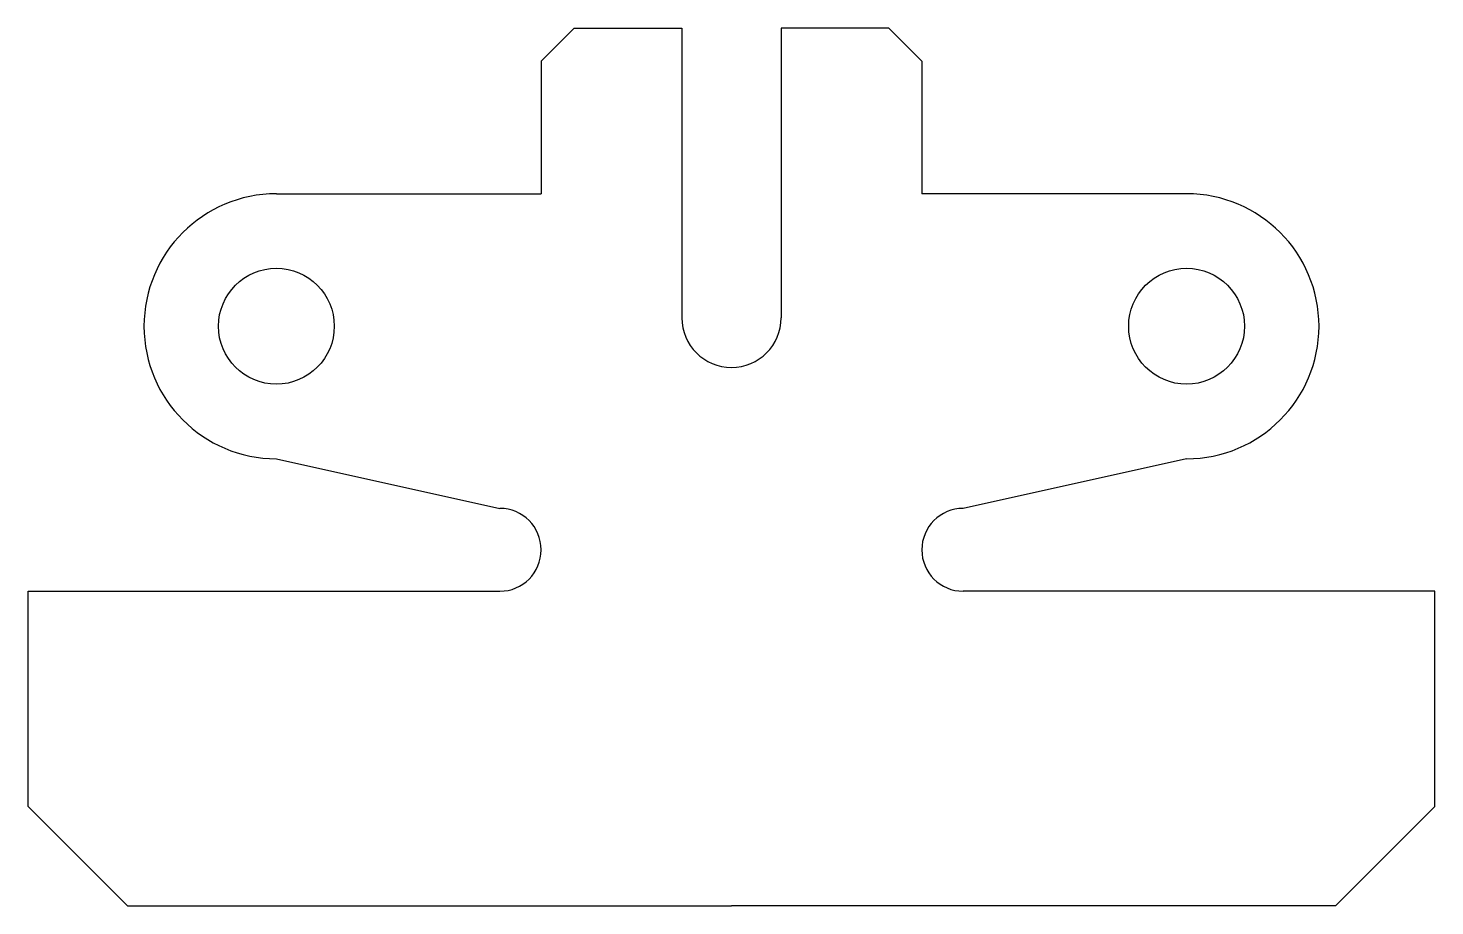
# Model space of a CAD drawing. Header units: millimetres. Extents: x 571 to 1181, y 323 to 703.
import ezdxf

# ---------------------------------------------------------------- set-up
doc = ezdxf.new("R2010")
doc.units = ezdxf.units.MM
doc.header["$MEASUREMENT"] = 0
doc.linetypes.add('ACAD_ISO02W100', pattern=[15, 12, -3])
for name, color, linetype, plot in [('Baza', 3, 'ACAD_ISO02W100', False), ('Cercuri', 10, 'ACAD_ISO02W100', False), ('Contur', 6, 'ACAD_ISO02W100', False)]:
    doc.layers.add(name, color=color, linetype=linetype, plot=plot)

msp = doc.modelspace()

# ---------------------------------------------------------------- linework, layer by layer
for p, q in [((854.82, 702.75), (854.82, 596.27)), ((897.86, 702.75), (897.86, 596.27))]:
    msp.add_line(p, q)
at = {"layer": 'Baza', "linetype": 'Continuous'}
for p, q in [((571.5, 365.63), (571.5, 458.88)), ((1181.18, 365.63), (1181.18, 458.88)), ((614.54, 322.6), (571.5, 365.63)), ((1138.15, 322.6), (1181.18, 365.63)), ((614.54, 322.6), (876.34, 322.6)), ((1138.15, 322.6), (876.34, 322.6))]:
    msp.add_line(p, q, dxfattribs=at)
at = {"layer": 'Cercuri', "linetype": 'Continuous'}
for centre in [(679.09, 573.64), (1073.59, 573.64)]:
    msp.add_circle(centre, 25.1, dxfattribs=at)
at = {"layer": 'Contur', "linetype": 'Continuous'}
for p, q in [((808.2, 702.75), (793.86, 688.41)), ((808.2, 702.75), (833.31, 702.75)), ((833.31, 702.75), (854.82, 702.75)), ((854.82, 702.75), (854.82, 577.31)), ((919.38, 702.75), (897.86, 702.75)), ((897.86, 702.75), (897.86, 577.31)), ((944.48, 702.75), (919.38, 702.75)), ((944.48, 702.75), (958.83, 688.41)), ((793.86, 688.41), (793.86, 631.03)), ((958.83, 688.41), (958.83, 631.03)), ((679.09, 631.03), (793.86, 631.03)), ((1073.59, 631.03), (958.83, 631.03)), ((679.09, 516.26), (775.92, 494.74)), ((1073.59, 516.26), (976.76, 494.74)), ((571.5, 458.88), (775.92, 458.88)), ((1181.18, 458.88), (976.76, 458.88))]:
    msp.add_line(p, q, dxfattribs=at)
for centre, radius, start, end in [((679.09, 573.64), 57.38, 90, 270), ((1073.59, 573.64), 57.38, 270, 90), ((876.34, 577.31), 21.52, 180, 270), ((876.34, 577.31), 21.52, 270, 0), ((775.92, 476.81), 17.93, 270, 90), ((976.76, 476.81), 17.93, 90, 270)]:
    msp.add_arc(centre, radius, start, end, dxfattribs=at)

doc.saveas('drawing.dxf')
